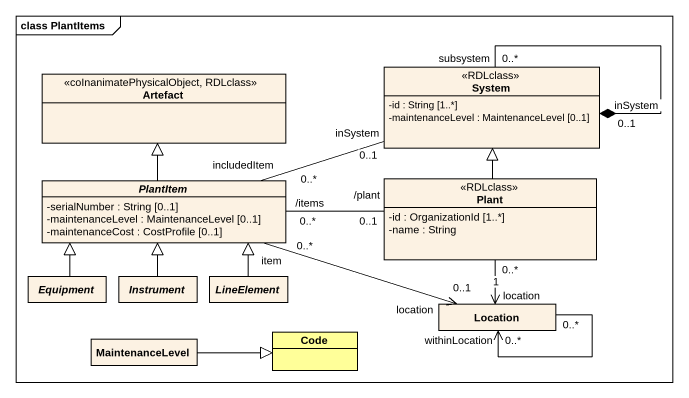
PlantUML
@startuml
mainframe class PlantItems
hide circle
hide empty members
skinparam classAttributeIconSize 0
class Artefact <<coInanimatePhysicalObject, RDLclass>>
class System <<RDLclass>> {
  -id : String [1..*]
  -maintenanceLevel : MaintenanceLevel [0..1]
}
abstract class PlantItem {
  -serialNumber : String [0..1]
  -maintenanceLevel : MaintenanceLevel [0..1]
  -maintenanceCost : CostProfile [0..1]
}
class Plant <<RDLclass>> {
  -id : OrganizationId [1..*]
  -name : String
}
abstract class Equipment
abstract class Instrument
abstract class LineElement
class Location
class MaintenanceLevel
class Code #FFFF99
System "subsystem\n0..*" --* "inSystem\n0..1" System
PlantItem -up-|> Artefact
PlantItem "includedItem\n0..*" -right- "inSystem\n0..1" System
PlantItem "/items\n0..*" -right- "/plant\n0..1" Plant
PlantItem "item\n0..*" -right-> "location\n0..1" Location
Plant -up-|> System
Plant "0..*" --> "location\n1" Location
Equipment -up-|> PlantItem
Instrument -up-|> PlantItem
LineElement -up-|> PlantItem
Location "0..*" --> "withinLocation\n0..*" Location
MaintenanceLevel -right-|> Code
@enduml
